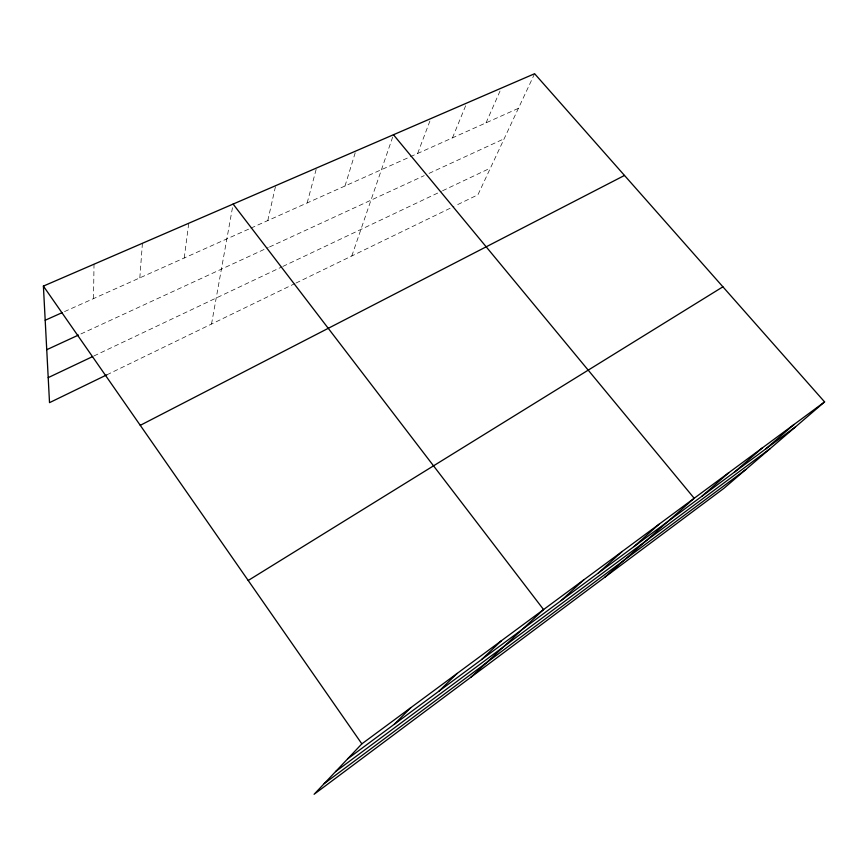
<?xml version="1.0" encoding="UTF-8"?>
<svg xmlns="http://www.w3.org/2000/svg" width="868" height="868" viewBox="0 0 868 868"><rect width="100%" height="100%" fill="white"/><g stroke="black" fill="none" stroke-linecap="round" stroke-linejoin="round"><path stroke-width="0.65" stroke-dasharray="4.34 3.25" d="M93.527 298.603L94.015 264.208M139.824 277.869L142.417 243.29M184.233 257.98L188.747 223.26M211.521 324.035L233.123 204.067M267.789 220.57L275.677 185.665M307.153 202.938L316.527 168.012M345.008 185.991L355.75 151.054M351.8 255.973L393.464 134.746M417.638 153.462L430.821 118.59M452.467 137.871L466.745 103.064M486.037 122.833L501.324 88.113M534.612 73.715L477.932 194.768L455.147 205.824M106.873 374.813L294.784 283.641M295.966 283.066L453.953 206.41M93.918 355.967L281.666 266.997M282.849 266.443L441.356 191.329M442.582 190.754L490.431 168.077M80.898 333.952L268.288 247.532M269.525 246.968L424.224 175.618M429.063 173.383L504.167 138.75M64.525 311.59L249.734 228.653M250.939 228.11L409.197 157.238M410.401 156.707L518.402 108.337"/><path stroke-width="1.3" d="M824.6 401.906L361.858 743.854L314.097 794.285L723.771 488.434L824.6 401.906L534.612 73.715L43.4 286.093L49.519 402.644L106.873 374.813M394.441 724.162L410.716 707.745M439.024 691.112L457.176 673.416M481.577 659.571L501.411 640.736M470.923 677.203L543.574 609.575L233.123 204.067M561.108 600.613L583.806 579.835M598.334 573.032L622.247 551.43M633.998 546.59L659.007 524.272M604.833 577.231L694.194 498.265L393.464 134.746M701.995 496.181L728.903 472.615M734.436 472.138L762.147 448.051M765.576 449.049L794.025 424.495M324.198 783.62L745.796 469.534M347.667 758.838L795.511 426.861M335.558 771.619L770.122 448.647M248.205 580.486L722.903 286.809M140.269 425.331L624.493 175.444M48.207 377.623L92.692 356.553M46.742 349.706L78.456 335.081M45.19 320.249L62.105 312.675M43.4 286.093L361.858 743.854"/></g></svg>
